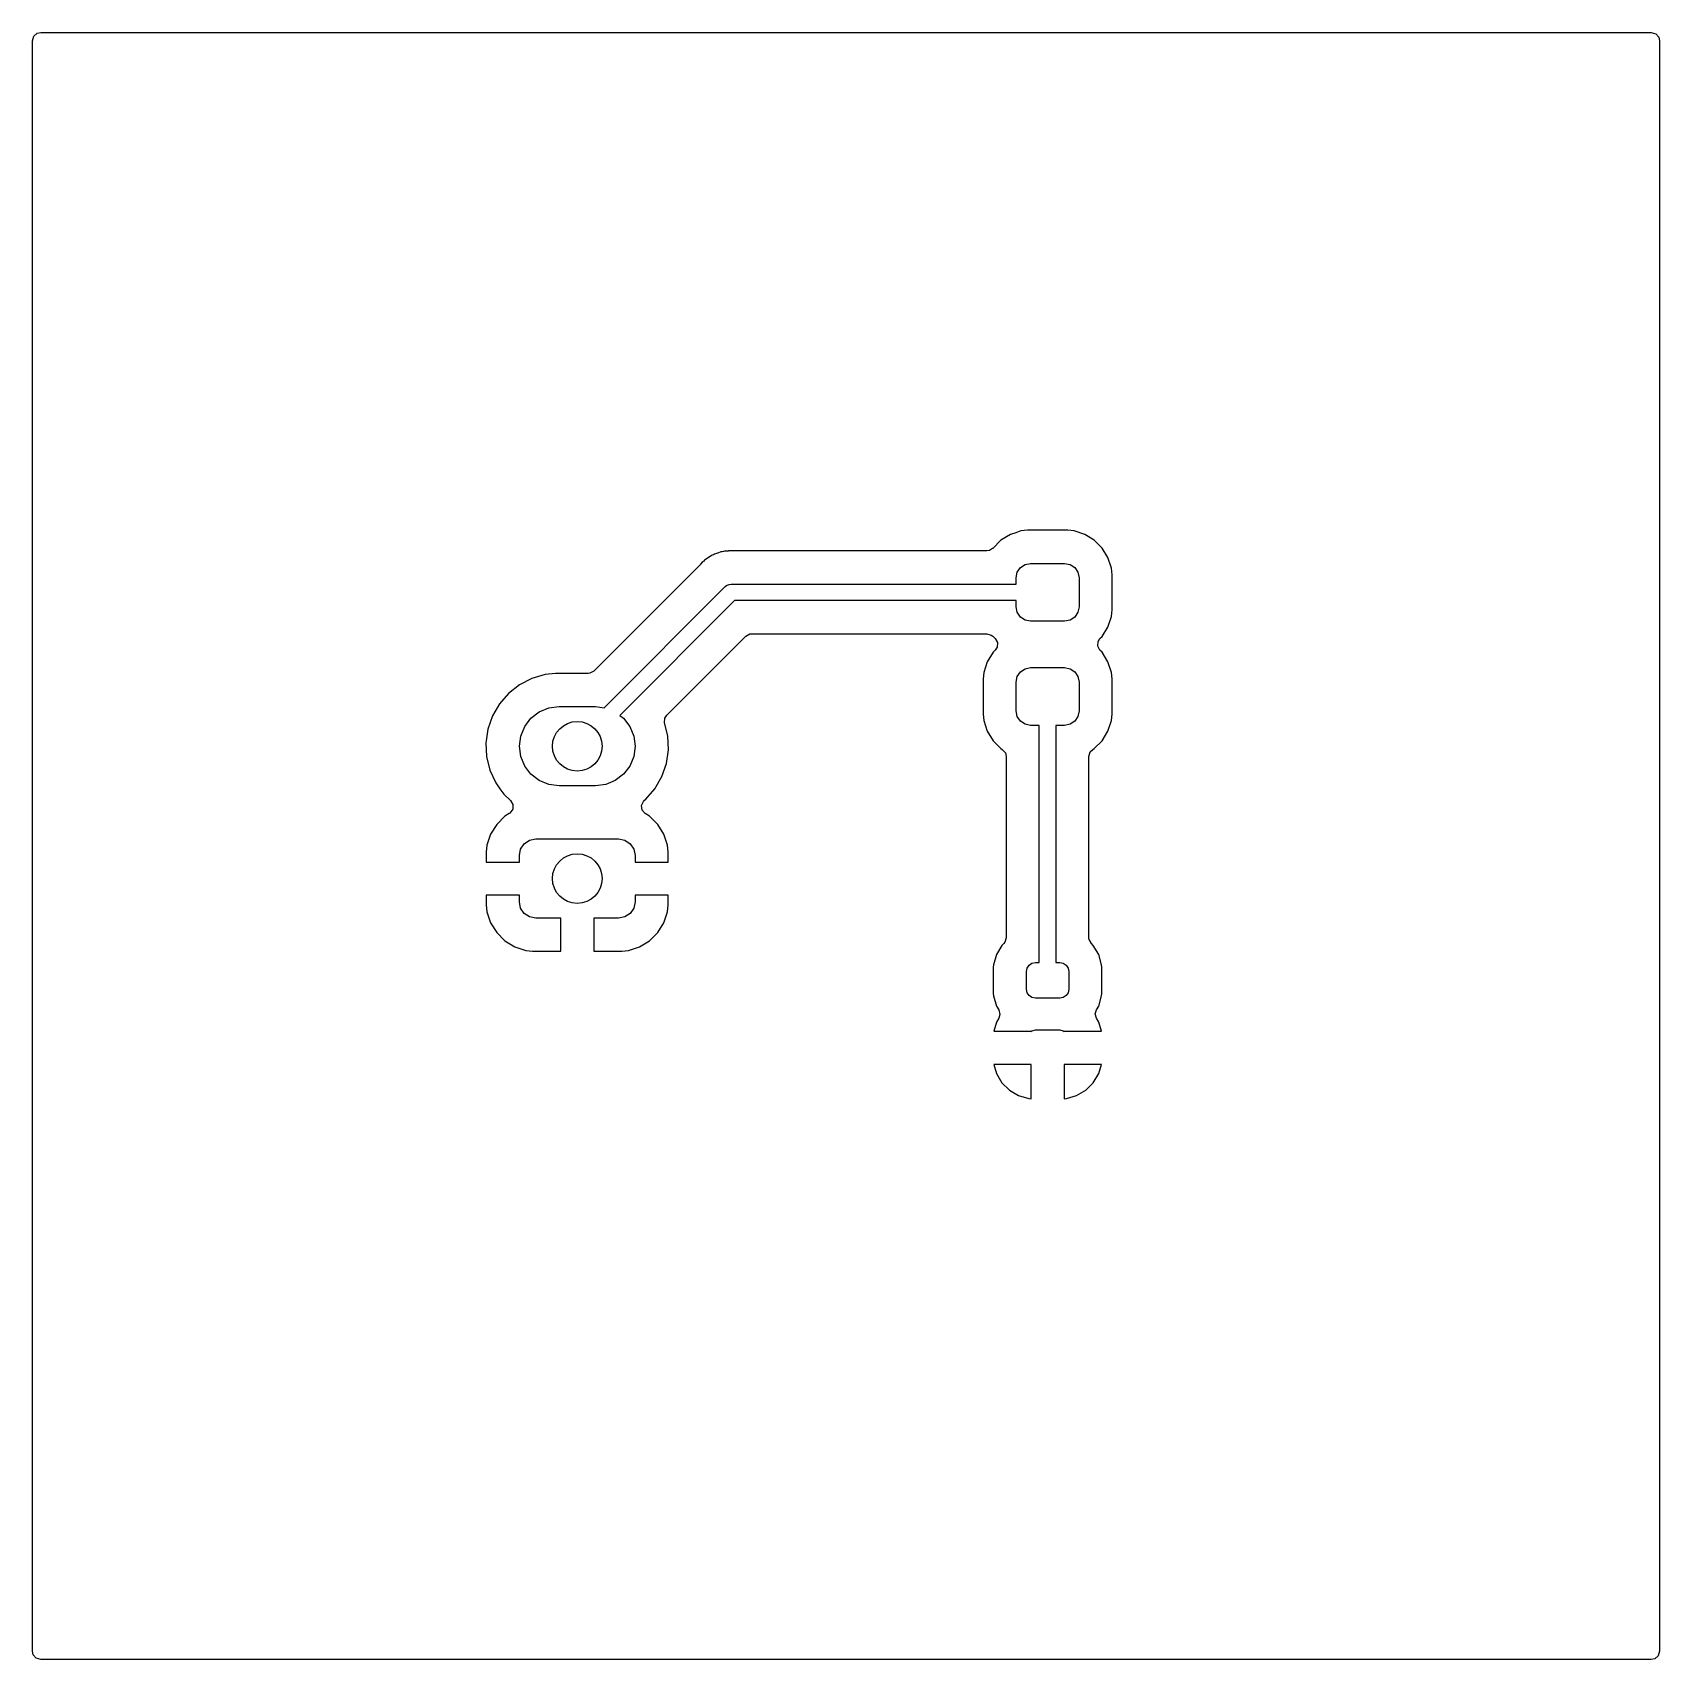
# Model space of a CAD drawing. Extents: x 5.016 to 5.984, y -3.984 to -3.016.
import ezdxf

# ---------------------------------------------------------------- set-up
doc = ezdxf.new("R2010")
doc.units = 0
doc.header["$MEASUREMENT"] = 0
doc.layers.add('BLACK', color=7, linetype='CONTINUOUS')

msp = doc.modelspace()

# ---------------------------------------------------------------- linework, layer by layer
at = {"layer": 'BLACK', "linetype": 'CONTINUOUS'}
for p, q in [((5.01577, -3.02065), (5.01654, -3.01801)), ((5.01577, -3.43856), (5.01577, -3.02065)), ((5.01654, -3.01801), (5.01862, -3.01621)), ((5.01862, -3.01621), (5.02065, -3.01577)), ((5.02065, -3.01577), (5.97935, -3.01577)), ((5.97935, -3.01577), (5.98199, -3.01654)), ((5.98199, -3.01654), (5.98379, -3.01862)), ((5.98379, -3.01862), (5.98423, -3.02065)), ((5.98423, -3.02065), (5.98423, -3.97935)), ((5.60802, -3.31207), (5.60415, -3.31246)), ((5.63198, -3.31207), (5.60802, -3.31207)), ((5.60802, -3.31207), (5.60802, -3.31207)), ((5.63585, -3.31246), (5.63198, -3.31207)), ((5.63198, -3.31207), (5.63198, -3.31207)), ((5.59223, -3.31802), (5.58735, -3.3229)), ((5.59786, -3.31455), (5.59223, -3.31802)), ((5.59223, -3.31802), (5.59223, -3.31802)), ((5.60103, -3.3135), (5.59786, -3.31455)), ((5.59786, -3.31455), (5.59786, -3.31455)), ((5.60415, -3.31246), (5.60103, -3.3135)), ((5.60415, -3.31246), (5.60415, -3.31246)), ((5.64214, -3.31455), (5.63585, -3.31246)), ((5.63585, -3.31246), (5.63585, -3.31246)), ((5.64777, -3.31802), (5.64214, -3.31455)), ((5.64214, -3.31455), (5.64214, -3.31455)), ((5.64214, -3.31455), (5.64214, -3.31455)), ((5.65245, -3.3227), (5.64777, -3.31802)), ((5.64777, -3.31802), (5.64777, -3.31802)), ((5.41464, -3.3309), (5.41347, -3.33232)), ((5.41528, -3.33044), (5.41464, -3.3309)), ((5.41464, -3.3309), (5.41464, -3.3309)), ((5.41586, -3.32994), (5.41528, -3.33044)), ((5.41642, -3.32938), (5.41586, -3.32994)), ((5.418, -3.32845), (5.41642, -3.32938)), ((5.41819, -3.32832), (5.418, -3.32845)), ((5.41968, -3.32724), (5.41819, -3.32832)), ((5.42041, -3.32695), (5.41968, -3.32724)), ((5.41968, -3.32724), (5.41968, -3.32724)), ((5.4211, -3.32662), (5.42041, -3.32695)), ((5.42178, -3.32622), (5.4211, -3.32662)), ((5.42354, -3.3257), (5.42178, -3.32622)), ((5.42178, -3.32622), (5.42178, -3.32622)), ((5.42376, -3.32563), (5.42354, -3.3257)), ((5.42546, -3.32495), (5.42376, -3.32563)), ((5.42624, -3.32486), (5.42546, -3.32495)), ((5.42699, -3.3247), (5.42624, -3.32486)), ((5.42775, -3.32448), (5.42699, -3.3247)), ((5.42958, -3.32442), (5.42775, -3.32448)), ((5.42775, -3.32448), (5.42775, -3.32448)), ((5.42981, -3.3244), (5.42958, -3.32442)), ((5.43006, -3.32437), (5.42981, -3.3244)), ((5.43008, -3.32437), (5.43006, -3.32437)), ((5.43125, -3.32437), (5.43008, -3.32437)), ((5.43397, -3.32428), (5.43125, -3.32437)), ((5.43428, -3.32431), (5.43397, -3.32428)), ((5.43489, -3.32437), (5.43428, -3.3243)), ((5.43428, -3.3243), (5.43428, -3.32431)), ((5.58386, -3.32437), (5.43489, -3.32437)), ((5.58545, -3.32411), (5.58386, -3.32437)), ((5.58726, -3.32282), (5.58545, -3.32411)), ((5.58735, -3.3229), (5.58726, -3.32282)), ((5.65593, -3.32833), (5.65245, -3.3227)), ((5.65245, -3.3227), (5.65245, -3.3227)), ((5.65593, -3.32834), (5.65593, -3.32833)), ((5.65593, -3.32833), (5.65593, -3.32833)), ((5.65801, -3.33462), (5.65593, -3.32834)), ((5.41332, -3.33249), (5.34993, -3.39587)), ((5.41347, -3.33232), (5.41332, -3.33249)), ((5.6013, -3.34038), (5.60195, -3.33709)), ((5.6013, -3.34407), (5.6013, -3.34038)), ((5.60195, -3.33709), (5.60382, -3.33429)), ((5.60382, -3.33429), (5.60662, -3.33243)), ((5.60662, -3.33243), (5.60991, -3.33177)), ((5.60991, -3.33177), (5.63009, -3.33177)), ((5.63009, -3.33177), (5.63338, -3.33243)), ((5.63338, -3.33243), (5.63618, -3.33429)), ((5.63618, -3.33429), (5.63805, -3.33709)), ((5.63805, -3.33709), (5.6387, -3.34038)), ((5.6387, -3.34038), (5.6387, -3.35761)), ((5.65841, -3.3385), (5.65801, -3.33462)), ((5.65841, -3.3595), (5.65841, -3.3385)), ((5.35598, -3.41769), (5.42815, -3.34552)), ((5.42815, -3.34552), (5.42886, -3.34499)), ((5.42886, -3.34499), (5.42897, -3.34486)), ((5.42897, -3.34486), (5.42908, -3.34483)), ((5.42908, -3.34483), (5.42928, -3.34468)), ((5.42928, -3.34468), (5.43047, -3.34442)), ((5.43047, -3.34442), (5.43163, -3.34407)), ((5.43163, -3.34407), (5.6013, -3.34407)), ((5.43367, -3.35392), (5.36534, -3.42225)), ((5.6013, -3.35392), (5.43367, -3.35392)), ((5.6013, -3.35761), (5.6013, -3.35392)), ((5.60195, -3.3609), (5.6013, -3.35761)), ((5.6387, -3.35761), (5.63805, -3.3609)), ((5.65801, -3.36337), (5.65841, -3.3595)), ((5.60382, -3.3637), (5.60195, -3.3609)), ((5.60662, -3.36556), (5.60382, -3.3637)), ((5.60991, -3.36622), (5.60662, -3.36556)), ((5.63009, -3.36622), (5.60991, -3.36622)), ((5.63338, -3.36556), (5.63009, -3.36622)), ((5.63618, -3.3637), (5.63338, -3.36556)), ((5.63805, -3.3609), (5.63618, -3.3637)), ((5.65245, -3.37529), (5.65593, -3.36966)), ((5.65593, -3.36966), (5.65801, -3.36337)), ((5.39333, -3.42213), (5.4404, -3.37505)), ((5.4404, -3.37505), (5.44282, -3.37373)), ((5.44282, -3.37373), (5.44386, -3.37362)), ((5.44386, -3.37362), (5.58386, -3.37362)), ((5.58386, -3.37362), (5.5865, -3.3744)), ((5.5865, -3.3744), (5.58731, -3.37513)), ((5.58731, -3.37513), (5.58735, -3.37509)), ((5.58735, -3.37509), (5.5888, -3.37655)), ((5.5888, -3.37655), (5.59012, -3.37896)), ((5.59012, -3.37896), (5.58993, -3.38171)), ((5.64988, -3.38104), (5.65007, -3.37829)), ((5.65007, -3.37829), (5.65119, -3.37655)), ((5.65119, -3.37655), (5.65245, -3.37529)), ((5.58755, -3.38471), (5.58407, -3.39034)), ((5.5888, -3.38345), (5.58755, -3.38471)), ((5.58755, -3.38471), (5.58755, -3.38471)), ((5.58993, -3.38171), (5.5888, -3.38345)), ((5.65119, -3.38345), (5.64988, -3.38104)), ((5.65245, -3.38471), (5.65119, -3.38345)), ((5.65593, -3.39034), (5.65245, -3.38471)), ((5.65245, -3.38471), (5.65245, -3.38471)), ((5.32094, -3.39789), (5.313, -3.40022)), ((5.32711, -3.3973), (5.32094, -3.39789)), ((5.32094, -3.39789), (5.32094, -3.39789)), ((5.34648, -3.3973), (5.32711, -3.3973)), ((5.34752, -3.39719), (5.34648, -3.3973)), ((5.34993, -3.39587), (5.34752, -3.39719)), ((5.58199, -3.39663), (5.58159, -3.4005)), ((5.58407, -3.39034), (5.58199, -3.39663)), ((5.58199, -3.39663), (5.58199, -3.39663)), ((5.58199, -3.39663), (5.58199, -3.39663)), ((5.58407, -3.39034), (5.58407, -3.39034)), ((5.6013, -3.40239), (5.60195, -3.3991)), ((5.60195, -3.3991), (5.60382, -3.3963)), ((5.60382, -3.3963), (5.60662, -3.39444)), ((5.60662, -3.39444), (5.60991, -3.39378)), ((5.60991, -3.39378), (5.63009, -3.39378)), ((5.63009, -3.39378), (5.63338, -3.39444)), ((5.63338, -3.39444), (5.63618, -3.3963)), ((5.63618, -3.3963), (5.63805, -3.3991)), ((5.63805, -3.3991), (5.6387, -3.40239)), ((5.65801, -3.39663), (5.65593, -3.39034)), ((5.65593, -3.39034), (5.65593, -3.39034)), ((5.65593, -3.39034), (5.65593, -3.39034)), ((5.65841, -3.4005), (5.65801, -3.39663)), ((5.30564, -3.40402), (5.29914, -3.40913)), ((5.313, -3.40022), (5.30564, -3.40402)), ((5.58159, -3.4005), (5.58159, -3.4215)), ((5.6013, -3.41962), (5.6013, -3.40239)), ((5.6387, -3.40239), (5.6387, -3.41962)), ((5.65841, -3.4215), (5.65841, -3.4005)), ((5.29372, -3.41538), (5.28958, -3.42255)), ((5.29914, -3.40913), (5.29372, -3.41538)), ((5.29914, -3.40913), (5.29914, -3.40913)), ((5.31736, -3.42017), (5.32306, -3.41781)), ((5.32306, -3.41781), (5.32917, -3.41701)), ((5.32917, -3.41701), (5.35083, -3.41701)), ((5.35083, -3.41701), (5.35598, -3.41769)), ((5.28958, -3.42255), (5.28688, -3.43037)), ((5.30872, -3.42882), (5.31247, -3.42393)), ((5.31247, -3.42393), (5.31736, -3.42017)), ((5.36534, -3.42225), (5.36753, -3.42393)), ((5.36753, -3.42393), (5.37128, -3.42882)), ((5.39204, -3.42673), (5.39217, -3.42398)), ((5.39391, -3.43444), (5.39204, -3.42673)), ((5.39217, -3.42398), (5.39333, -3.42213)), ((5.58159, -3.4215), (5.58199, -3.42538)), ((5.58199, -3.42538), (5.58407, -3.43166)), ((5.60195, -3.42291), (5.6013, -3.41962)), ((5.60382, -3.42571), (5.60195, -3.42291)), ((5.60662, -3.42757), (5.60382, -3.42571)), ((5.60991, -3.42823), (5.60662, -3.42757)), ((5.61508, -3.42823), (5.60991, -3.42823)), ((5.61508, -3.56937), (5.61508, -3.42823)), ((5.63009, -3.42823), (5.62492, -3.42823)), ((5.62492, -3.42823), (5.62492, -3.56937)), ((5.63338, -3.42757), (5.63009, -3.42823)), ((5.63618, -3.42571), (5.63338, -3.42757)), ((5.63805, -3.42291), (5.63618, -3.42571)), ((5.6387, -3.41962), (5.63805, -3.42291)), ((5.65593, -3.43166), (5.65801, -3.42538)), ((5.65801, -3.42538), (5.65841, -3.4215)), ((5.28588, -3.4373), (5.2857, -3.43856)), ((5.28688, -3.43037), (5.28588, -3.4373)), ((5.28688, -3.43037), (5.28688, -3.43037)), ((5.30555, -3.44063), (5.30636, -3.43452)), ((5.30636, -3.43452), (5.30872, -3.42882)), ((5.37128, -3.42882), (5.37364, -3.43452)), ((5.37364, -3.43452), (5.37445, -3.44063)), ((5.3943, -3.4427), (5.39391, -3.43444)), ((5.58407, -3.43166), (5.58407, -3.43167)), ((5.58407, -3.43167), (5.58755, -3.4373)), ((5.58755, -3.4373), (5.58755, -3.4373)), ((5.58755, -3.4373), (5.59223, -3.44198)), ((5.64777, -3.44198), (5.65245, -3.4373)), ((5.65245, -3.4373), (5.65593, -3.43166)), ((5.01577, -3.63), (5.01577, -3.43856)), ((5.2857, -3.43856), (5.28609, -3.44682)), ((5.28609, -3.44682), (5.28804, -3.45487)), ((5.30636, -3.44674), (5.30555, -3.44063)), ((5.30872, -3.45244), (5.30636, -3.44674)), ((5.37364, -3.44674), (5.37128, -3.45244)), ((5.37445, -3.44063), (5.37364, -3.44674)), ((5.39312, -3.45089), (5.3943, -3.4427)), ((5.59223, -3.44198), (5.59305, -3.44249)), ((5.59305, -3.44249), (5.59489, -3.44453)), ((5.59489, -3.44453), (5.59537, -3.44664)), ((5.59537, -3.44664), (5.59537, -3.55462)), ((5.64463, -3.44664), (5.6454, -3.444)), ((5.64463, -3.55462), (5.64463, -3.44664)), ((5.6454, -3.444), (5.64694, -3.44249)), ((5.64694, -3.44249), (5.64777, -3.44198)), ((5.28804, -3.45487), (5.28804, -3.45487)), ((5.28804, -3.45487), (5.29148, -3.46239)), ((5.31247, -3.45733), (5.30872, -3.45244)), ((5.31736, -3.46109), (5.31247, -3.45733)), ((5.36753, -3.45733), (5.36264, -3.46109)), ((5.37128, -3.45244), (5.36753, -3.45733)), ((5.39042, -3.45871), (5.39312, -3.45089)), ((5.29148, -3.46239), (5.29148, -3.46239)), ((5.29148, -3.46239), (5.29148, -3.46239)), ((5.29148, -3.46239), (5.29148, -3.46239)), ((5.29148, -3.46239), (5.29396, -3.46588)), ((5.29396, -3.46588), (5.29628, -3.46913)), ((5.32306, -3.46345), (5.31736, -3.46109)), ((5.32917, -3.46425), (5.32306, -3.46345)), ((5.35083, -3.46425), (5.32917, -3.46425)), ((5.35694, -3.46345), (5.35083, -3.46425)), ((5.36264, -3.46109), (5.35694, -3.46345)), ((5.38086, -3.47213), (5.38628, -3.46588)), ((5.38628, -3.46588), (5.39042, -3.45871)), ((5.29628, -3.46913), (5.30033, -3.473)), ((5.30033, -3.473), (5.30171, -3.47538)), ((5.30171, -3.47538), (5.30158, -3.47813)), ((5.37826, -3.47597), (5.37936, -3.47345)), ((5.37871, -3.47868), (5.37826, -3.47597)), ((5.37936, -3.47345), (5.38009, -3.47274)), ((5.38009, -3.47274), (5.38086, -3.47213)), ((5.38086, -3.47213), (5.38086, -3.47213)), ((5.38086, -3.47213), (5.38086, -3.47213)), ((5.29695, -3.48227), (5.29207, -3.48715)), ((5.29696, -3.48227), (5.29695, -3.48227)), ((5.29953, -3.48068), (5.29696, -3.48227)), ((5.29998, -3.48037), (5.29953, -3.48068)), ((5.30158, -3.47813), (5.29998, -3.48037)), ((5.38054, -3.48073), (5.37871, -3.47868)), ((5.38304, -3.48227), (5.38054, -3.48073)), ((5.38305, -3.48227), (5.38304, -3.48227)), ((5.38793, -3.48715), (5.38305, -3.48227)), ((5.28845, -3.49303), (5.28628, -3.49958)), ((5.29207, -3.48715), (5.28845, -3.49303)), ((5.28845, -3.49303), (5.28845, -3.49303)), ((5.31163, -3.4965), (5.31539, -3.49575)), ((5.31539, -3.49575), (5.36461, -3.49575)), ((5.36461, -3.49575), (5.36837, -3.4965)), ((5.39155, -3.49303), (5.38793, -3.48715)), ((5.39372, -3.49958), (5.39155, -3.49303)), ((5.39155, -3.49303), (5.39155, -3.49303)), ((5.28628, -3.49958), (5.28587, -3.50362)), ((5.28587, -3.50362), (5.28587, -3.50953)), ((5.28628, -3.49958), (5.28628, -3.49958)), ((5.30555, -3.50559), (5.3063, -3.50182)), ((5.30555, -3.50953), (5.30555, -3.50559)), ((5.3063, -3.50182), (5.30843, -3.49863)), ((5.30843, -3.49863), (5.31163, -3.4965)), ((5.36837, -3.4965), (5.37157, -3.49863)), ((5.37157, -3.49863), (5.3737, -3.50182)), ((5.3737, -3.50182), (5.37445, -3.50559)), ((5.37445, -3.50559), (5.37445, -3.50953)), ((5.39413, -3.50362), (5.39372, -3.49958)), ((5.39413, -3.50953), (5.39413, -3.50362)), ((5.39413, -3.50362), (5.39413, -3.50362)), ((5.28587, -3.50953), (5.30555, -3.50953)), ((5.37445, -3.50953), (5.39413, -3.50953)), ((5.28587, -3.52921), (5.28587, -3.53512)), ((5.30555, -3.52921), (5.28587, -3.52921)), ((5.30555, -3.53315), (5.30555, -3.52921)), ((5.3063, -3.53692), (5.30555, -3.53315)), ((5.37445, -3.53315), (5.3737, -3.53692)), ((5.39413, -3.52921), (5.37445, -3.52921)), ((5.37445, -3.52921), (5.37445, -3.53315)), ((5.39413, -3.53512), (5.39413, -3.52921)), ((5.28587, -3.53512), (5.28628, -3.53916)), ((5.28628, -3.53916), (5.28845, -3.54571)), ((5.30843, -3.54011), (5.3063, -3.53692)), ((5.31163, -3.54224), (5.30843, -3.54011)), ((5.31539, -3.54299), (5.31163, -3.54224)), ((5.33016, -3.54299), (5.31539, -3.54299)), ((5.33016, -3.56268), (5.33016, -3.54299)), ((5.36461, -3.54299), (5.34984, -3.54299)), ((5.34984, -3.54299), (5.34984, -3.56268)), ((5.36837, -3.54224), (5.36461, -3.54299)), ((5.37157, -3.54011), (5.36837, -3.54224)), ((5.3737, -3.53692), (5.37157, -3.54011)), ((5.39155, -3.54571), (5.39372, -3.53916)), ((5.39372, -3.53916), (5.39413, -3.53512)), ((5.39372, -3.53916), (5.39372, -3.53916)), ((5.39413, -3.53512), (5.39413, -3.53512)), ((5.28845, -3.54571), (5.28845, -3.54571)), ((5.28845, -3.54571), (5.29207, -3.55159)), ((5.29207, -3.55159), (5.29695, -3.55647)), ((5.38305, -3.55647), (5.38793, -3.55159)), ((5.38793, -3.55159), (5.39155, -3.54571)), ((5.39155, -3.54571), (5.39155, -3.54571)), ((5.29695, -3.55647), (5.30283, -3.56009)), ((5.30283, -3.56009), (5.30283, -3.56009)), ((5.30283, -3.56009), (5.30938, -3.56226)), ((5.30938, -3.56226), (5.30938, -3.56226)), ((5.30938, -3.56226), (5.31343, -3.56268)), ((5.31343, -3.56268), (5.33016, -3.56268)), ((5.33016, -3.56268), (5.33016, -3.56268)), ((5.34984, -3.56268), (5.36657, -3.56268)), ((5.36657, -3.56268), (5.37062, -3.56226)), ((5.36657, -3.56268), (5.36657, -3.56268)), ((5.37062, -3.56226), (5.37717, -3.56009)), ((5.37717, -3.56009), (5.38305, -3.55647)), ((5.37717, -3.56009), (5.37717, -3.56009)), ((5.59279, -3.55923), (5.58957, -3.56467)), ((5.59394, -3.55807), (5.59279, -3.55923)), ((5.59279, -3.55923), (5.59279, -3.55923)), ((5.5946, -3.55726), (5.59394, -3.55807)), ((5.59537, -3.55462), (5.5946, -3.55726)), ((5.64474, -3.55566), (5.64463, -3.55462)), ((5.64606, -3.55807), (5.64474, -3.55566)), ((5.64721, -3.55923), (5.64606, -3.55807)), ((5.65043, -3.56467), (5.64721, -3.55923)), ((5.64721, -3.55923), (5.64721, -3.55923)), ((5.64721, -3.55923), (5.64721, -3.55923)), ((5.58781, -3.57074), (5.5877, -3.57216)), ((5.5877, -3.57216), (5.5877, -3.58784)), ((5.58957, -3.56467), (5.58781, -3.57074)), ((5.58781, -3.57074), (5.58781, -3.57074)), ((5.58957, -3.56467), (5.58957, -3.56467)), ((5.6074, -3.57469), (5.60781, -3.57265)), ((5.60781, -3.57265), (5.60896, -3.57093)), ((5.60896, -3.57093), (5.61068, -3.56977)), ((5.61068, -3.56977), (5.61272, -3.56937)), ((5.61272, -3.56937), (5.61508, -3.56937)), ((5.62492, -3.56937), (5.62728, -3.56937)), ((5.62728, -3.56937), (5.62932, -3.56977)), ((5.62932, -3.56977), (5.63104, -3.57093)), ((5.63104, -3.57093), (5.63219, -3.57265)), ((5.63219, -3.57265), (5.6326, -3.57469)), ((5.65219, -3.57074), (5.65043, -3.56467)), ((5.6523, -3.57216), (5.65219, -3.57074)), ((5.6523, -3.58784), (5.6523, -3.57216)), ((5.6074, -3.58531), (5.6074, -3.57469)), ((5.6326, -3.57469), (5.6326, -3.58531)), ((5.5877, -3.58784), (5.58781, -3.58926)), ((5.58781, -3.58926), (5.58957, -3.59533)), ((5.60781, -3.58735), (5.6074, -3.58531)), ((5.60896, -3.58907), (5.60781, -3.58735)), ((5.61068, -3.59023), (5.60896, -3.58907)), ((5.61272, -3.59063), (5.61068, -3.59023)), ((5.62728, -3.59063), (5.61272, -3.59063)), ((5.62932, -3.59023), (5.62728, -3.59063)), ((5.63104, -3.58907), (5.62932, -3.59023)), ((5.63219, -3.58735), (5.63104, -3.58907)), ((5.6326, -3.58531), (5.63219, -3.58735)), ((5.65043, -3.59533), (5.65219, -3.58926)), ((5.65219, -3.58926), (5.6523, -3.58784)), ((5.58957, -3.59533), (5.58957, -3.59533)), ((5.58957, -3.59533), (5.59092, -3.59761)), ((5.59092, -3.60258), (5.58959, -3.60483)), ((5.59092, -3.59761), (5.5916, -3.60028)), ((5.5916, -3.60028), (5.59092, -3.60258)), ((5.6484, -3.59992), (5.64908, -3.59761)), ((5.64908, -3.60258), (5.6484, -3.59992)), ((5.64908, -3.59761), (5.65043, -3.59533)), ((5.65041, -3.60483), (5.64908, -3.60258)), ((5.65043, -3.59533), (5.65043, -3.59533)), ((5.58959, -3.60483), (5.588, -3.61031)), ((5.588, -3.61031), (5.60984, -3.61031)), ((5.60984, -3.61031), (5.61004, -3.61032)), ((5.61004, -3.61032), (5.61009, -3.61033)), ((5.61009, -3.61033), (5.61068, -3.60993)), ((5.61068, -3.60993), (5.61272, -3.60953)), ((5.61272, -3.60953), (5.62728, -3.60953)), ((5.62728, -3.60953), (5.62932, -3.60993)), ((5.62932, -3.60993), (5.62991, -3.61033)), ((5.62991, -3.61033), (5.62996, -3.61032)), ((5.62996, -3.61032), (5.63016, -3.61031)), ((5.63016, -3.61031), (5.652, -3.61031)), ((5.652, -3.61031), (5.65041, -3.60483)), ((5.01577, -3.97935), (5.01577, -3.63)), ((5.61011, -3.63), (5.588, -3.63)), ((5.588, -3.63), (5.58959, -3.63548)), ((5.61016, -3.63003), (5.61011, -3.63)), ((5.61016, -3.65047), (5.61016, -3.63003)), ((5.62989, -3.63), (5.62984, -3.63003)), ((5.62984, -3.63003), (5.62984, -3.65047)), ((5.652, -3.63), (5.62989, -3.63)), ((5.65041, -3.63548), (5.652, -3.63)), ((5.58959, -3.63548), (5.59281, -3.64092)), ((5.59281, -3.64092), (5.59281, -3.64092)), ((5.59281, -3.64092), (5.59727, -3.64538)), ((5.64273, -3.64538), (5.64719, -3.64092)), ((5.64719, -3.64092), (5.65041, -3.63548)), ((5.64719, -3.64092), (5.64719, -3.64092)), ((5.59727, -3.64538), (5.59727, -3.64538)), ((5.59727, -3.64538), (5.60271, -3.6486)), ((5.60271, -3.6486), (5.60271, -3.6486)), ((5.60271, -3.6486), (5.60877, -3.65036)), ((5.60877, -3.65036), (5.60877, -3.65036)), ((5.60877, -3.65036), (5.61016, -3.65047)), ((5.62984, -3.65047), (5.63123, -3.65036)), ((5.63123, -3.65036), (5.63729, -3.6486)), ((5.63123, -3.65036), (5.63123, -3.65036)), ((5.63729, -3.6486), (5.64273, -3.64538)), ((5.63729, -3.6486), (5.63729, -3.6486)), ((5.64273, -3.64538), (5.64273, -3.64538)), ((5.01621, -3.98138), (5.01577, -3.97935)), ((5.98423, -3.97935), (5.98346, -3.98199)), ((5.01801, -3.98346), (5.01621, -3.98138)), ((5.02065, -3.98423), (5.01801, -3.98346)), ((5.97935, -3.98423), (5.02065, -3.98423)), ((5.98138, -3.98379), (5.97935, -3.98423)), ((5.98346, -3.98199), (5.98138, -3.98379))]:
    msp.add_line(p, q, dxfattribs=at)
at = {"layer": 'BLACK'}
for centre in [(5.34, -3.44063), (5.34, -3.51937)]:
    msp.add_circle(centre, 0.01476, dxfattribs=at)

doc.saveas('drawing.dxf')
